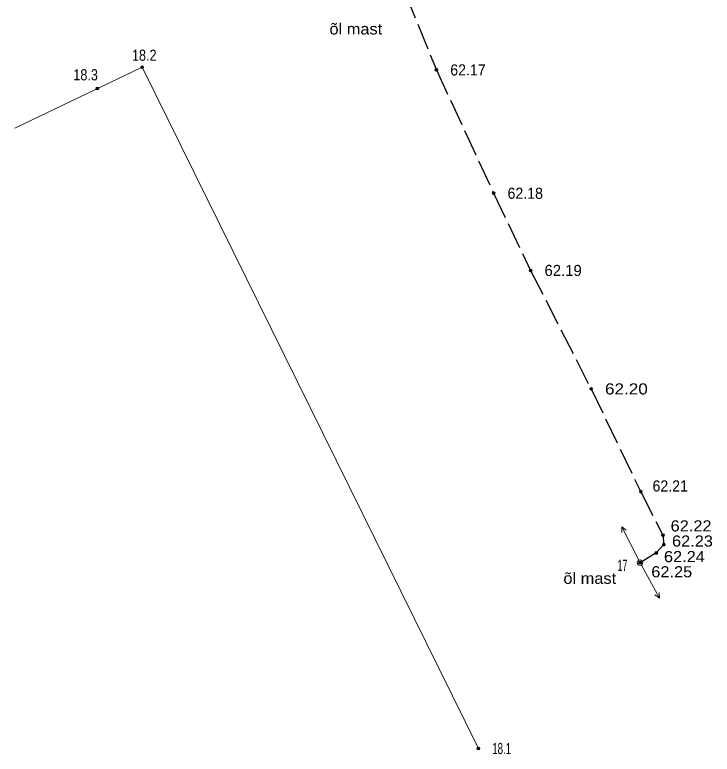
# Model space of a CAD drawing. Extents: x 643590 to 643682, y 6457865 to 6458008.
# Drawn here: x 643629.8 to 643680, y 6457865.3 to 6457918.5 of the extents above; entities that cross this region are included whole.
import ezdxf
from ezdxf.enums import TextEntityAlignment as Align

# ---------------------------------------------------------------- set-up
doc = ezdxf.new("R2010")
doc.units = 0
doc.header["$LTSCALE"] = 0.32
doc.header["$PDMODE"] = 32
doc.header["$PDSIZE"] = 0.16
doc.linetypes.add('LONG_DASHED', pattern=[7.5, 6, -1.5])
for name, color, linetype, lineweight in [('12', 7, 'Continuous', 13), ('21', 7, 'LONG_DASHED', 25), ('28', 7, 'Continuous', 13), ('54', 7, 'Continuous', 13), ('57', 7, 'Continuous', 13)]:
    doc.layers.add(name, color=color, linetype=linetype, lineweight=lineweight)
doc.layers.add('49', color=7, linetype='Continuous')
doc.layers.add('62', color=7, linetype='Continuous')

msp = doc.modelspace()

# ---------------------------------------------------------------- hatches: boundary and pattern name
at = {"layer": '54'}
for points in [[(643639.07, 6457914.71, 1), (643638.87, 6457914.71, 1)], [(643660.24, 6457914.51, 1), (643660.04, 6457914.51, 1)], [(643635.85, 6457913.17, 1), (643635.65, 6457913.17, 1)], [(643664.36, 6457905.64, 1), (643664.16, 6457905.64, 1)], [(643667.02, 6457900.09, 1), (643666.82, 6457900.09, 1)], [(643671.37, 6457891.57, 1), (643671.17, 6457891.57, 1)], [(643674.94, 6457884.18, 1), (643674.74, 6457884.18, 1)], [(643676.54, 6457881.05, 1), (643676.34, 6457881.05, 1)], [(643676.6, 6457880.37, 1), (643676.4, 6457880.37, 1)], [(643676.06, 6457879.77, 1), (643675.86, 6457879.77, 1)], [(643674.89, 6457879.07, 1), (643674.69, 6457879.07, 1)], [(643674.89, 6457879.07, 1), (643674.69, 6457879.07, 1)], [(643663.26, 6457865.71, 1), (643663.06, 6457865.71, 1)]]:
    msp.add_hatch(color=256, dxfattribs=at).paths.add_polyline_path(points)

# ---------------------------------------------------------------- linework, layer by layer
at = {"layer": '12'}
for p, q in [((643674.7, 6457879.25), (643673.48, 6457881.66)), ((643674.89, 6457878.89), (643676.19, 6457876.53))]:
    msp.add_line(p, q, dxfattribs=at)
for points in [[(643673.48, 6457881.25), (643673.48, 6457881.66), (643673.8, 6457881.41)], [(643676.17, 6457876.93), (643676.19, 6457876.53), (643675.85, 6457876.77)]]:
    msp.add_lwpolyline(points, dxfattribs=at)
msp.add_circle((643674.79, 6457879.07), 0.2, dxfattribs=at)
msp.add_circle((643674.79, 6457879.07), 0.2, dxfattribs=at)
at = {"layer": '21'}
msp.add_lwpolyline([(643657, 6457922.26), (643660.14, 6457914.51), (643664.26, 6457905.64), (643666.92, 6457900.09), (643671.27, 6457891.57), (643674.84, 6457884.18), (643676.44, 6457881.05), (643676.5, 6457880.37), (643675.96, 6457879.77), (643674.79, 6457879.07)], dxfattribs=at)
at = {"layer": '28'}
msp.add_lwpolyline([(643663.16, 6457865.71), (643638.97, 6457914.71), (643629.81, 6457910.33)], dxfattribs=at)
at = {"layer": '54'}
for centre in [(643638.97, 6457914.71), (643660.14, 6457914.51), (643635.75, 6457913.17), (643664.26, 6457905.64), (643666.92, 6457900.09), (643671.27, 6457891.57), (643674.84, 6457884.18), (643676.44, 6457881.05), (643676.5, 6457880.37), (643675.96, 6457879.77), (643674.79, 6457879.07), (643674.79, 6457879.07), (643663.16, 6457865.71)]:
    msp.add_circle(centre, 0.1, dxfattribs=at)
for p in [(643638.97, 6457914.71), (643660.14, 6457914.51), (643635.75, 6457913.17), (643664.26, 6457905.64), (643666.92, 6457900.09), (643671.27, 6457891.57), (643674.84, 6457884.18), (643676.44, 6457881.05), (643676.5, 6457880.37), (643675.96, 6457879.77), (643674.79, 6457879.07), (643663.16, 6457865.71)]:
    msp.add_point(p, dxfattribs=at)

# ---------------------------------------------------------------- texts
at = {"layer": '49'}
for s, width, p in [('62.17', 0.95, (643661.14, 6457914.11)), ('62.18', 0.95, (643665.26, 6457905.24)), ('62.20', 1.15, (643672.27, 6457891.17)), ('62.21', 0.95, (643675.69, 6457884.19)), ('62.22', 1.1, (643676.99, 6457881.32)), ('62.23', 1.1, (643677.09, 6457880.23)), ('62.24', 1.1, (643676.51, 6457879.11)), ('62.25', 1.1, (643675.6, 6457878.02))]:
    msp.add_text(s, height=0.8, dxfattribs=dict(at, width=width)).set_placement(p)
msp.add_text('62.19', height=0.8, dxfattribs=at).set_placement((643667.92, 6457899.69))
at = {"layer": '57', "width": 1.1}
for p in [(643654.345, 6457917.06), (643671.175, 6457877.55)]:
    msp.add_text('õl mast', height=0.8, dxfattribs=at).set_placement(p, align=Align.CENTER)
at = {"layer": '62'}
for s, width, p in [('18.2', 0.85, (643638.24, 6457915.17)), ('18.3', 0.85, (643634.02, 6457913.76)), ('17', 0.6, (643673.17, 6457878.48)), ('18.1', 0.65, (643664.16, 6457865.31))]:
    msp.add_text(s, height=0.8, dxfattribs=dict(at, width=width)).set_placement(p)

doc.saveas('drawing.dxf')
